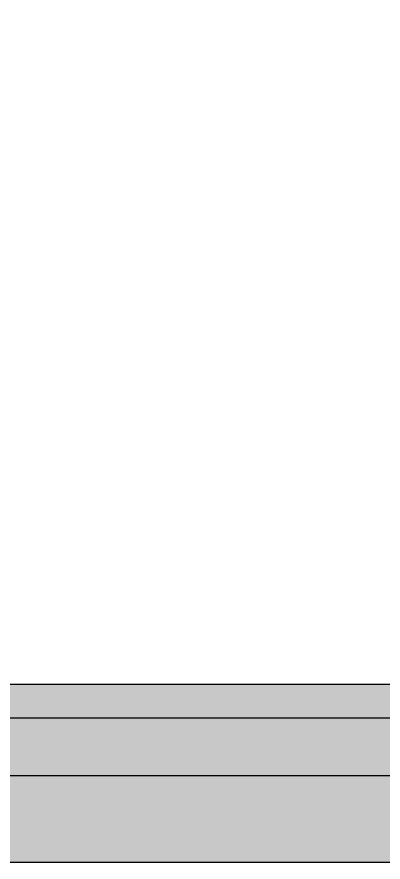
# Model space of a CAD drawing. Header units: millimetres. Extents: x 4346 to 24970, y -10214 to -5839.
# Drawn here: x 8384 to 8712, y -10214 to -9457 of the extents above; entities that cross this region are included whole.
import ezdxf

# ---------------------------------------------------------------- set-up
doc = ezdxf.new("R2010")
doc.units = ezdxf.units.MM
doc.layers.add('Duvar', color=7, linetype='Continuous', lineweight=30)

msp = doc.modelspace()

# ---------------------------------------------------------------- hatches: boundary and pattern name
at = {"layer": 'Duvar'}
h = msp.add_hatch(color=256, dxfattribs=at)
h.dxf.hatch_style = 1
h.paths.add_polyline_path([(4423.24, -10136.77), (10254.24, -10136.77), (10254.24, -6058.85), (4423.24, -6058.85)], flags=16)
h.paths.add_polyline_path([(4345.68, -10214.33), (10331.8, -10214.33), (10331.8, -5981.29), (4345.68, -5981.29)])
at = {"layer": 'Duvar', "true_color": 0x636466}
h = msp.add_hatch(color=251, dxfattribs=at)
h.dxf.hatch_style = 1
h.paths.add_polyline_path([(4474.95, -10085.06), (10202.53, -10085.06), (10202.53, -6110.56), (4474.95, -6110.56)], flags=16)
h.paths.add_polyline_path([(4423.24, -10136.77), (10254.24, -10136.77), (10254.24, -6058.85), (4423.24, -6058.85)])
at = {"layer": 'Duvar'}
h = msp.add_hatch(color=256, dxfattribs=at)
h.dxf.hatch_style = 1
h.paths.add_polyline_path([(4505.12, -10054.89), (10172.36, -10054.89), (10172.36, -6140.73), (4505.12, -6140.73)], flags=16)
h.paths.add_polyline_path([(4474.95, -10085.06), (10202.53, -10085.06), (10202.53, -6110.56), (4474.95, -6110.56)])

# ---------------------------------------------------------------- linework, layer by layer
for points in [[(4345.68, -10214.33), (10331.8, -10214.33), (10331.8, -5981.29), (4345.68, -5981.29)], [(4423.24, -10136.77), (10254.24, -10136.77), (10254.24, -6058.85), (4423.24, -6058.85)], [(4474.95, -10085.06), (10202.53, -10085.06), (10202.53, -6110.56), (4474.95, -6110.56)], [(4505.12, -10054.89), (10172.36, -10054.89), (10172.36, -6140.73), (4505.12, -6140.73)]]:
    msp.add_lwpolyline(points, close=True, dxfattribs=at)

doc.saveas('drawing.dxf')
